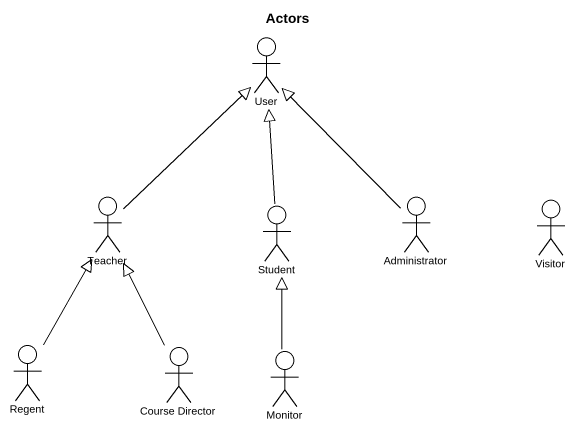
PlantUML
@startuml
title Actors
actor User
actor Teacher
actor Student
actor Administrator
actor Visitor
actor Regent
actor "Course Director" as Course_Director
actor Monitor
Teacher -up-|> User
Student -up-|> User
Administrator -up-|> User
Regent -up-|> Teacher
Course_Director -up-|> Teacher
Monitor -up-|> Student
@enduml
